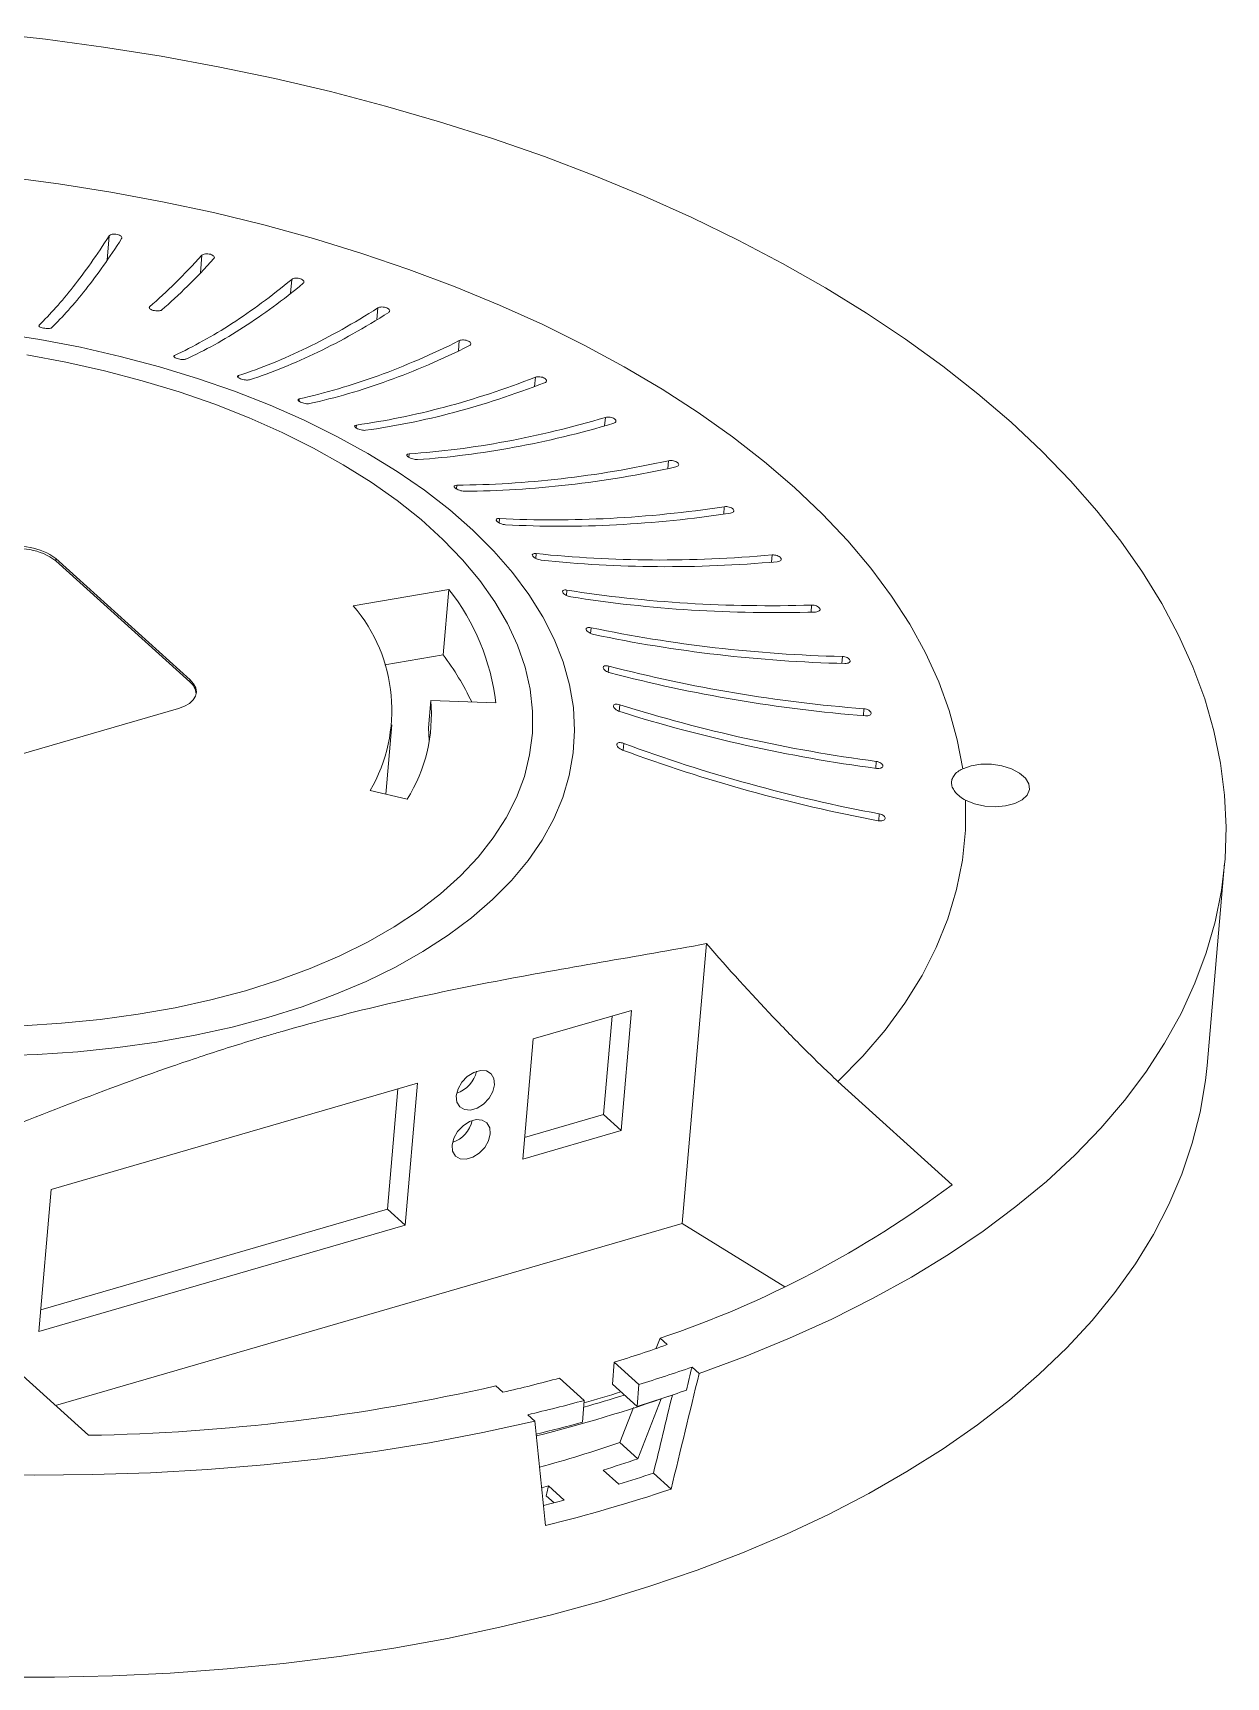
# Model space of a CAD drawing. Header units: inches. Extents: x -602 to 2189, y 557 to 1254.
# Drawn here: x 245 to 309, y 719.2 to 807.4 of the extents above; entities that cross this region are included whole.
import ezdxf

# ---------------------------------------------------------------- set-up
doc = ezdxf.new("R2010")
doc.units = ezdxf.units.IN

msp = doc.modelspace()

# ---------------------------------------------------------------- linework, layer by layer
at = {"color": 8, "linetype": 'Continuous', "lineweight": 15}
for p, q in [((248.996, 795.213), (249.109, 796.518)), ((254.004, 794.542), (254.085, 795.479)), ((258.84, 793.443), (258.905, 794.187)), ((251.271, 792.634), (251.278, 792.717)), ((263.468, 792.032), (263.522, 792.655)), ((245.342, 791.694), (245.345, 791.725)), ((267.845, 790.356), (267.893, 790.899)), ((252.6, 790.023), (252.607, 790.108)), ((256.036, 788.917), (256.045, 789.027)), ((271.932, 788.448), (271.974, 788.935)), ((259.299, 787.647), (259.31, 787.778)), ((262.357, 786.217), (262.371, 786.372)), ((275.689, 786.335), (275.728, 786.781)), ((265.182, 784.644), (265.197, 784.824)), ((279.081, 784.041), (279.117, 784.459)), ((267.745, 782.942), (267.763, 783.147)), ((282.075, 781.594), (282.11, 781.991)), ((270.023, 781.126), (270.043, 781.358)), ((271.993, 779.219), (272.015, 779.475)), ((284.644, 779.017), (284.677, 779.4)), ((273.636, 777.233), (273.661, 777.515)), ((286.762, 776.338), (286.794, 776.712)), ((274.938, 775.19), (274.964, 775.497)), ((288.409, 773.583), (288.441, 773.952)), ((275.884, 773.112), (275.913, 773.441)), ((276.467, 771.015), (276.497, 771.367)), ((289.569, 770.779), (289.601, 771.147)), ((276.68, 768.924), (276.712, 769.293)), ((290.232, 767.953), (290.264, 768.324)), ((290.392, 765.148), (290.423, 765.51))]:
    msp.add_line(p, q, dxfattribs=at)
at = {"color": 7, "linetype": 'Continuous', "lineweight": 15}
for p, q in [((246.255, 779.208), (246.245, 779.091)), ((253.442, 772.586), (246.245, 779.091)), ((253.452, 772.704), (246.255, 779.208)), ((267.334, 777.556), (262.198, 776.677)), ((267.028, 774.038), (267.334, 777.556)), ((267.028, 774.038), (263.89, 773.501)), ((253.442, 772.586), (253.452, 772.704)), ((232.89, 765.378), (252.829, 771.166)), ((266.237, 770.123), (266.364, 771.589)), ((266.364, 771.589), (269.85, 771.47)), ((263.97, 766.762), (264.276, 770.281)), ((263.103, 766.755), (265.102, 766.291)), ((263.97, 766.762), (263.95, 766.558)), ((308.009, 752.009), (308.951, 762.856)), ((279.855, 743.524), (281.159, 758.548)), ((271.855, 753.436), (277.133, 754.968)), ((276.085, 754.664), (275.626, 749.374)), ((277.133, 754.968), (276.572, 748.518)), ((271.294, 746.986), (271.855, 753.436)), ((246, 745.36), (265.646, 751.062)), ((264.598, 750.758), (264.037, 744.296)), ((265.646, 751.062), (264.984, 743.44)), ((288.203, 751.155), (294.334, 745.614)), ((275.626, 749.374), (271.395, 748.146)), ((276.572, 748.518), (275.626, 749.374)), ((276.572, 748.518), (271.294, 746.986)), ((245.338, 737.737), (246, 745.36)), ((264.037, 744.296), (245.439, 738.897)), ((264.984, 743.44), (264.037, 744.296)), ((264.984, 743.44), (245.338, 737.737)), ((279.855, 743.524), (246.235, 733.766)), ((285.349, 740.138), (279.855, 743.524)), ((248.005, 732.167), (241.873, 737.708)), ((278.459, 736.837), (278.667, 737.375)), ((279.047, 737.032), (278.667, 737.375)), ((276.103, 734.917), (276.205, 736.09)), ((277.531, 734.891), (276.205, 736.09)), ((280.757, 735.487), (280.377, 735.83)), ((273.272, 735.239), (274.599, 734.04)), ((277.429, 733.719), (276.103, 734.917)), ((277.429, 733.719), (277.531, 734.891)), ((269.855, 734.817), (270.235, 734.474)), ((274.497, 732.867), (274.599, 734.04)), ((277.464, 730.904), (278.714, 734.129)), ((271.564, 733.272), (271.944, 732.929)), ((276.501, 731.774), (277.233, 733.668)), ((277.464, 730.904), (276.501, 731.774)), ((276.453, 729.541), (275.61, 730.303)), ((279.257, 729.283), (278.308, 730.141)), ((272.56, 728.926), (272.981, 728.546)), ((272.678, 729.452), (273.521, 728.69))]:
    msp.add_line(p, q, dxfattribs=at)
at = {"color": 7, "linetype": 'Continuous', "lineweight": 15, "flags": 128}
for points in [[(280.757, 735.487), (283.222, 736.397), (285.598, 737.371), (287.882, 738.406), (290.068, 739.501), (292.152, 740.654), (294.13, 741.862), (295.999, 743.123), (297.754, 744.435), (299.393, 745.794), (300.911, 747.199), (302.307, 748.646), (303.577, 750.133), (304.719, 751.656), (305.73, 753.214), (306.61, 754.802), (307.355, 756.418), (307.965, 758.059), (308.438, 759.721), (308.773, 761.401), (308.971, 763.096), (309.029, 764.803), (308.949, 766.518), (308.731, 768.238), (308.374, 769.959), (307.88, 771.679), (307.249, 773.393), (306.483, 775.099), (305.583, 776.793), (304.551, 778.472), (303.39, 780.133), (302.1, 781.772), (300.685, 783.386), (299.148, 784.972), (297.491, 786.527), (295.718, 788.048), (293.833, 789.532), (291.838, 790.976), (289.738, 792.377), (287.536, 793.733), (285.238, 795.041), (282.848, 796.298), (280.369, 797.502), (277.808, 798.65), (275.169, 799.741), (272.457, 800.772), (269.678, 801.741), (266.837, 802.647), (263.939, 803.486), (260.99, 804.259), (257.996, 804.963), (254.963, 805.598), (251.896, 806.16), (248.802, 806.651), (245.687, 807.068), (242.556, 807.412)], [(294.898, 767.928), (294.609, 769.488), (294.179, 771.047), (293.609, 772.601), (292.902, 774.147), (292.058, 775.679), (291.079, 777.195), (289.969, 778.691), (288.73, 780.163), (287.364, 781.607), (285.876, 783.02), (284.269, 784.399), (282.546, 785.739), (280.714, 787.039), (278.774, 788.293), (276.734, 789.5), (274.597, 790.656), (272.369, 791.759), (270.055, 792.805), (267.662, 793.793), (265.194, 794.719), (262.659, 795.581), (260.062, 796.378), (257.411, 797.107), (254.711, 797.767), (251.968, 798.355), (249.191, 798.871), (246.386, 799.313), (243.559, 799.68)], [(243.186, 791.306), (245.391, 790.961), (247.568, 790.544), (249.708, 790.056), (251.803, 789.499), (253.845, 788.875), (255.826, 788.187), (257.738, 787.437), (259.575, 786.628), (261.328, 785.764), (262.992, 784.847), (264.559, 783.881), (266.024, 782.87), (267.38, 781.819), (268.624, 780.73), (269.749, 779.608), (270.752, 778.457), (271.629, 777.283), (272.376, 776.089), (272.99, 774.88), (273.469, 773.661), (273.811, 772.436), (274.016, 771.211), (274.081, 769.989), (274.007, 768.776), (273.794, 767.577), (273.443, 766.395), (272.955, 765.236), (272.333, 764.104), (271.578, 763.004), (270.693, 761.939), (269.682, 760.914), (268.549, 759.933), (267.299, 759), (265.935, 758.117), (264.463, 757.29), (262.89, 756.52), (261.221, 755.81), (259.462, 755.165), (257.62, 754.585)], [(244.451, 754.145), (246.559, 754.273), (248.633, 754.477), (250.664, 754.755), (252.643, 755.106), (254.562, 755.529), (256.414, 756.021), (258.19, 756.582), (259.885, 757.208), (261.489, 757.897), (262.998, 758.647), (264.405, 759.453), (265.703, 760.314), (266.888, 761.224), (267.955, 762.181), (268.9, 763.181), (269.718, 764.22), (270.406, 765.292), (270.962, 766.395), (271.382, 767.522), (271.666, 768.671), (271.812, 769.835), (271.82, 771.011), (271.689, 772.192), (271.42, 773.376), (271.015, 774.556), (270.474, 775.727), (269.8, 776.886), (268.996, 778.027), (268.066, 779.145), (267.012, 780.236), (265.84, 781.296), (264.553, 782.32), (263.159, 783.303), (261.661, 784.243), (260.066, 785.134), (258.382, 785.974), (256.614, 786.758), (254.77, 787.484), (252.858, 788.149), (250.885, 788.75), (248.86, 789.284), (246.79, 789.749), (244.685, 790.144)], [(253.452, 772.704), (253.64, 772.493), (253.753, 772.272), (253.787, 772.047), (253.74, 771.828), (253.615, 771.623), (253.416, 771.439), (253.15, 771.285), (252.829, 771.166)], [(266.237, 770.123), (266.271, 769.44), (266.272, 769.369)], [(294.898, 767.928), (295.348, 768.09), (295.875, 768.174), (296.44, 768.174), (297.001, 768.09), (297.517, 767.929), (297.95, 767.702), (298.268, 767.426), (298.448, 767.122), (298.477, 766.811), (298.351, 766.517), (298.082, 766.261), (297.687, 766.063), (297.197, 765.936), (296.648, 765.89), (296.08, 765.929), (295.534, 766.049), (295.052, 766.242)], [(288.203, 751.155), (289.542, 752.512), (290.742, 753.913), (291.801, 755.354), (292.715, 756.832), (293.481, 758.343), (294.099, 759.882), (294.566, 761.446), (294.881, 763.03), (295.043, 764.63), (295.052, 766.242)], [(257.62, 754.585), (255.703, 754.074), (253.718, 753.633), (251.673, 753.264), (249.575, 752.968), (247.432, 752.747), (245.254, 752.601), (243.047, 752.531)], [(308.009, 752.009), (307.923, 751.197), (307.639, 749.506), (307.216, 747.833), (306.656, 746.18), (305.959, 744.55), (305.128, 742.948), (304.162, 741.375), (303.065, 739.835), (301.838, 738.33), (300.484, 736.865), (299.005, 735.442), (297.405, 734.062), (295.687, 732.731), (293.853, 731.449), (291.908, 730.219), (289.855, 729.044), (287.698, 727.926), (285.442, 726.868), (283.091, 725.87), (280.649, 724.936), (278.121, 724.067), (275.513, 723.265), (272.83, 722.531), (270.075, 721.867), (267.256, 721.274), (264.378, 720.754), (261.445, 720.306), (258.465, 719.933), (255.442, 719.635), (252.383, 719.412), (249.293, 719.265), (246.179, 719.194), (243.047, 719.2)], [(269.783, 750.977), (269.752, 751.31), (269.6, 751.567), (269.347, 751.717), (269.023, 751.742), (268.666, 751.638), (268.321, 751.419), (268.028, 751.111), (267.823, 750.75), (267.73, 750.381), (267.762, 750.048), (267.913, 749.791), (268.166, 749.642), (268.491, 749.617), (268.847, 749.72), (269.193, 749.94), (269.486, 750.248), (269.691, 750.608), (269.783, 750.977)], [(269.554, 748.339), (269.523, 748.672), (269.371, 748.928), (269.118, 749.078), (268.794, 749.103), (268.437, 748.999), (268.092, 748.78), (267.799, 748.472), (267.594, 748.112), (267.501, 747.743), (267.533, 747.41), (267.684, 747.153), (267.937, 747.003), (268.262, 746.978), (268.618, 747.082), (268.964, 747.301), (269.257, 747.609), (269.462, 747.97), (269.554, 748.339)], [(241.971, 730.091), (245.104, 730.036), (248.223, 730.058), (251.321, 730.155), (254.393, 730.328), (257.433, 730.577), (260.435, 730.9), (263.393, 731.298), (266.301, 731.769), (269.153, 732.313), (271.944, 732.929)], [(272.308, 729.353), (272.436, 729.387), (272.678, 729.452)], [(272.678, 729.452), (272.589, 729.055), (272.56, 728.926)]]:
    msp.add_lwpolyline(points, dxfattribs=at)
at = {"color": 7, "linetype": 'Continuous', "lineweight": 15}
for centre, radius, start, end in [((244.284, 776.537), 3.32, 53.59133, 106.18507), ((244.274, 776.419), 3.32, 53.59133, 106.18507), ((257.883, 770.085), 12.047, 6.60102, 38.3275), ((255.693, 771.081), 8.581, 329.72596, 40.69984), ((255.755, 765.492), 14.147, 25.19584, 37.16541), ((252.894, 771.891), 0.885, 4.00253, 51.74903), ((257.719, 770.85), 8.677, 328.30726, 4.88821), ((267.222, 752.067), 1.637, 288.87407, 346.90965), ((266.992, 749.428), 1.637, 288.87407, 346.90965), ((260.811, 790.345), 55.899, 288.62861, 306.84902), ((253.102, 810.588), 77.998, 287.22946, 289.42913), ((253.586, 812.275), 81.004, 287.19335, 289.313), ((249.944, 821.45), 89.312, 283.13157, 285.1413), ((246.09, 839.34), 107.19, 271.02355, 282.80942), ((250.429, 823.139), 92.319, 283.23474, 285.17744), ((251.854, 812.397), 82.757, 284.10762, 289.33669), ((251.765, 813.994), 83.492, 285.8488, 287.41478), ((251.735, 813.625), 82.929, 285.99571, 287.42179), ((253.422, 811.295), 81.206, 287.19506, 289.16213), ((250.427, 821.582), 91.921, 283.58302, 285.17975), ((251.106, 806.82), 79.226, 285.43914, 288.69574), ((252.252, 805.579), 78.817, 287.23967, 288.65619), ((252.56, 806.651), 80.727, 287.21596, 288.59952), ((250.142, 814.914), 89.337, 284.43033, 285.17079), ((251.51, 812.281), 87.513, 283.88603, 288.48502)]:
    msp.add_arc(centre, radius, start, end, dxfattribs=at)
for major_axis, ratio, start_param, end_param in [((85.613, 354.586), 0.124483, 4.715764, 4.719265), ((86.46, 358.097), 0.124483, 4.70121, 4.718533), ((84.341, 349.32), 0.124483, 4.702628, 4.714621), ((-34.756, 323.696), 0.107315, 4.649185, 4.666509)]:
    msp.add_ellipse((235.649, 744.049), major_axis=major_axis, ratio=ratio, start_param=start_param, end_param=end_param, dxfattribs=at)
for points, knots in [([(249.779, 796.373), (249.805, 796.413), (249.793, 796.459), (249.706, 796.542), (249.629, 796.577), (249.454, 796.616), (249.356, 796.618), (249.195, 796.589), (249.135, 796.558), (249.109, 796.518)], [0, 0, 0, 0, 0.25, 0.25, 0.5, 0.5, 0.75, 0.75, 1, 1, 1, 1]), ([(249.109, 796.518), (248.452, 795.499), (247.81, 794.591), (246.555, 792.993), (245.942, 792.304), (245.345, 791.725)], [0, 0, 0, 0, 0.5, 0.5, 1, 1, 1, 1]), ([(246.016, 791.592), (246.613, 792.167), (247.225, 792.855), (248.48, 794.448), (249.122, 795.355), (249.779, 796.373)], [0, 0, 0, 0, 0.5, 0.5, 1, 1, 1, 1]), ([(254.732, 795.3), (254.766, 795.337), (254.765, 795.383), (254.693, 795.469), (254.623, 795.508), (254.454, 795.555), (254.356, 795.563), (254.187, 795.543), (254.119, 795.516), (254.085, 795.479)], [0, 0, 0, 0, 0.25, 0.25, 0.5, 0.5, 0.75, 0.75, 1, 1, 1, 1]), ([(258.905, 794.187), (257.817, 793.289), (256.748, 792.501), (254.649, 791.141), (253.619, 790.57), (252.607, 790.108)], [0, 0, 0, 0, 0.5, 0.5, 1, 1, 1, 1]), ([(253.226, 789.909), (254.237, 790.368), (255.268, 790.937), (257.367, 792.293), (258.435, 793.079), (259.523, 793.976)], [0, 0, 0, 0, 0.5, 0.5, 1, 1, 1, 1]), ([(259.523, 793.976), (259.565, 794.011), (259.573, 794.056), (259.519, 794.144), (259.455, 794.186), (259.294, 794.242), (259.196, 794.255), (259.021, 794.245), (258.947, 794.222), (258.905, 794.187)], [0, 0, 0, 0, 0.25, 0.25, 0.5, 0.5, 0.75, 0.75, 1, 1, 1, 1]), ([(251.278, 792.717), (251.246, 792.689), (251.247, 792.652), (251.319, 792.581), (251.389, 792.546), (251.561, 792.5), (251.66, 792.489), (251.826, 792.497), (251.893, 792.515), (251.926, 792.544)], [0, 0, 0, 0, 0.25, 0.25, 0.5, 0.5, 0.75, 0.75, 1, 1, 1, 1]), ([(263.522, 792.655), (262.234, 791.834), (260.967, 791.122), (258.475, 789.913), (257.249, 789.416), (256.045, 789.027)], [0, 0, 0, 0, 0.5, 0.5, 1, 1, 1, 1]), ([(256.63, 788.798), (257.834, 789.184), (259.059, 789.678), (261.551, 790.884), (262.817, 791.594), (264.106, 792.414)], [0, 0, 0, 0, 0.5, 0.5, 1, 1, 1, 1]), ([(264.106, 792.414), (264.156, 792.446), (264.173, 792.49), (264.136, 792.58), (264.08, 792.625), (263.928, 792.688), (263.832, 792.706), (263.652, 792.706), (263.572, 792.687), (263.522, 792.655)], [0, 0, 0, 0, 0.25, 0.25, 0.5, 0.5, 0.75, 0.75, 1, 1, 1, 1]), ([(245.345, 791.725), (245.321, 791.702), (245.332, 791.673), (245.42, 791.616), (245.498, 791.589), (245.676, 791.554), (245.776, 791.545), (245.935, 791.553), (245.992, 791.569), (246.016, 791.592)], [0, 0, 0, 0, 0.25, 0.25, 0.5, 0.5, 0.75, 0.75, 1, 1, 1, 1]), ([(267.893, 790.899), (266.417, 790.164), (264.964, 789.537), (262.103, 788.497), (260.695, 788.083), (259.31, 787.778)], [0, 0, 0, 0, 0.5, 0.5, 1, 1, 1, 1]), ([(259.854, 787.521), (261.239, 787.824), (262.646, 788.235), (265.507, 789.271), (266.96, 789.896), (268.436, 790.63)], [0, 0, 0, 0, 0.5, 0.5, 1, 1, 1, 1]), ([(267.893, 790.899), (267.95, 790.928), (268.035, 790.941), (268.216, 790.932), (268.31, 790.909), (268.452, 790.839), (268.5, 790.792), (268.52, 790.701), (268.492, 790.659), (268.436, 790.63)], [0, 0, 0, 0, 0.25, 0.25, 0.5, 0.5, 0.75, 0.75, 1, 1, 1, 1]), ([(252.607, 790.108), (252.567, 790.09), (252.559, 790.062), (252.614, 790), (252.678, 789.966), (252.843, 789.913), (252.942, 789.894), (253.116, 789.883), (253.186, 789.891), (253.226, 789.909)], [0, 0, 0, 0, 0.25, 0.25, 0.5, 0.5, 0.75, 0.75, 1, 1, 1, 1]), ([(256.045, 789.027), (255.997, 789.012), (255.981, 788.985), (256.018, 788.922), (256.074, 788.886), (256.229, 788.825), (256.328, 788.801), (256.506, 788.78), (256.582, 788.783), (256.63, 788.798)], [0, 0, 0, 0, 0.25, 0.25, 0.5, 0.5, 0.75, 0.75, 1, 1, 1, 1]), ([(271.974, 788.935), (270.325, 788.294), (268.7, 787.761), (265.499, 786.907), (263.923, 786.586), (262.371, 786.372)], [0, 0, 0, 0, 0.5, 0.5, 1, 1, 1, 1]), ([(272.472, 788.641), (272.536, 788.666), (272.572, 788.706), (272.57, 788.795), (272.531, 788.844), (272.401, 788.921), (272.311, 788.949), (272.127, 788.968), (272.038, 788.96), (271.974, 788.935)], [0, 0, 0, 0, 0.25, 0.25, 0.5, 0.5, 0.75, 0.75, 1, 1, 1, 1]), ([(262.869, 786.091), (264.421, 786.302), (265.997, 786.621), (269.197, 787.471), (270.822, 788.002), (272.472, 788.641)], [0, 0, 0, 0, 0.5, 0.5, 1, 1, 1, 1]), ([(259.854, 787.521), (259.8, 787.509), (259.718, 787.511), (259.539, 787.541), (259.442, 787.571), (259.297, 787.639), (259.25, 787.677), (259.23, 787.741), (259.256, 787.766), (259.31, 787.778)], [0, 0, 0, 0, 0.25, 0.25, 0.5, 0.5, 0.75, 0.75, 1, 1, 1, 1]), ([(262.371, 786.372), (262.309, 786.364), (262.275, 786.341), (262.277, 786.279), (262.315, 786.238), (262.448, 786.163), (262.54, 786.129), (262.722, 786.089), (262.808, 786.082), (262.869, 786.091)], [0, 0, 0, 0, 0.25, 0.25, 0.5, 0.5, 0.75, 0.75, 1, 1, 1, 1]), ([(275.728, 786.781), (273.921, 786.243), (272.14, 785.812), (268.63, 785.16), (266.901, 784.939), (265.197, 784.824)], [0, 0, 0, 0, 0.5, 0.5, 1, 1, 1, 1]), ([(265.646, 784.52), (267.348, 784.632), (269.077, 784.851), (272.587, 785.5), (274.368, 785.929), (276.175, 786.465)], [0, 0, 0, 0, 0.5, 0.5, 1, 1, 1, 1]), ([(276.175, 786.465), (276.245, 786.486), (276.29, 786.524), (276.305, 786.611), (276.276, 786.662), (276.159, 786.744), (276.073, 786.777), (275.89, 786.806), (275.798, 786.802), (275.728, 786.781)], [0, 0, 0, 0, 0.25, 0.25, 0.5, 0.5, 0.75, 0.75, 1, 1, 1, 1]), ([(265.197, 784.824), (265.13, 784.819), (265.087, 784.799), (265.071, 784.738), (265.101, 784.697), (265.219, 784.616), (265.308, 784.577), (265.489, 784.527), (265.578, 784.515), (265.646, 784.52)], [0, 0, 0, 0, 0.25, 0.25, 0.5, 0.5, 0.75, 0.75, 1, 1, 1, 1]), ([(279.117, 784.459), (277.17, 784.031), (275.251, 783.709), (271.466, 783.271), (269.601, 783.157), (267.763, 783.147)], [0, 0, 0, 0, 0.5, 0.5, 1, 1, 1, 1]), ([(279.51, 784.124), (279.585, 784.141), (279.638, 784.175), (279.672, 784.26), (279.652, 784.311), (279.549, 784.399), (279.467, 784.436), (279.288, 784.474), (279.193, 784.476), (279.117, 784.459)], [0, 0, 0, 0, 0.25, 0.25, 0.5, 0.5, 0.75, 0.75, 1, 1, 1, 1]), ([(268.157, 782.824), (269.994, 782.831), (271.859, 782.944), (275.643, 783.377), (277.563, 783.698), (279.51, 784.124)], [0, 0, 0, 0, 0.5, 0.5, 1, 1, 1, 1]), ([(267.763, 783.147), (267.691, 783.146), (267.639, 783.13), (267.606, 783.072), (267.626, 783.029), (267.73, 782.943), (267.814, 782.9), (267.992, 782.84), (268.084, 782.824), (268.157, 782.824)], [0, 0, 0, 0, 0.25, 0.25, 0.5, 0.5, 0.75, 0.75, 1, 1, 1, 1]), ([(282.11, 781.991), (280.042, 781.678), (278.003, 781.47), (273.98, 781.26), (271.997, 781.257), (270.043, 781.358)], [0, 0, 0, 0, 0.5, 0.5, 1, 1, 1, 1]), ([(270.378, 781.02), (272.332, 780.916), (274.315, 780.916), (278.337, 781.123), (280.376, 781.329), (282.444, 781.64)], [0, 0, 0, 0, 0.5, 0.5, 1, 1, 1, 1]), ([(282.444, 781.64), (282.524, 781.652), (282.585, 781.683), (282.636, 781.765), (282.625, 781.816), (282.538, 781.908), (282.462, 781.949), (282.286, 781.996), (282.19, 782.003), (282.11, 781.991)], [0, 0, 0, 0, 0.25, 0.25, 0.5, 0.5, 0.75, 0.75, 1, 1, 1, 1]), ([(270.043, 781.358), (269.966, 781.362), (269.907, 781.349), (269.857, 781.294), (269.867, 781.252), (269.955, 781.162), (270.033, 781.115), (270.208, 781.045), (270.301, 781.024), (270.378, 781.02)], [0, 0, 0, 0, 0.25, 0.25, 0.5, 0.5, 0.75, 0.75, 1, 1, 1, 1]), ([(272.015, 779.475), (271.934, 779.484), (271.869, 779.474), (271.801, 779.424), (271.802, 779.382), (271.874, 779.288), (271.945, 779.238), (272.114, 779.159), (272.208, 779.133), (272.289, 779.124)], [0, 0, 0, 0, 0.25, 0.25, 0.5, 0.5, 0.75, 0.75, 1, 1, 1, 1]), ([(284.677, 779.4), (282.508, 779.208), (280.369, 779.119), (276.148, 779.144), (274.067, 779.258), (272.015, 779.475)], [0, 0, 0, 0, 0.5, 0.5, 1, 1, 1, 1]), ([(272.289, 779.124), (274.34, 778.904), (276.421, 778.788), (280.641, 778.759), (282.78, 778.846), (284.95, 779.037)], [0, 0, 0, 0, 0.5, 0.5, 1, 1, 1, 1]), ([(284.95, 779.037), (285.034, 779.045), (285.101, 779.072), (285.169, 779.149), (285.168, 779.2), (285.097, 779.295), (285.028, 779.339), (284.858, 779.396), (284.761, 779.408), (284.677, 779.4)], [0, 0, 0, 0, 0.25, 0.25, 0.5, 0.5, 0.75, 0.75, 1, 1, 1, 1]), ([(273.661, 777.515), (273.577, 777.528), (273.505, 777.523), (273.422, 777.478), (273.412, 777.437), (273.467, 777.341), (273.531, 777.287), (273.693, 777.2), (273.786, 777.169), (273.87, 777.155)], [0, 0, 0, 0, 0.25, 0.25, 0.5, 0.5, 0.75, 0.75, 1, 1, 1, 1]), ([(286.794, 776.712), (284.545, 776.643), (282.326, 776.677), (277.949, 776.945), (275.79, 777.179), (273.661, 777.515)], [0, 0, 0, 0, 0.5, 0.5, 1, 1, 1, 1]), ([(273.87, 777.155), (275.998, 776.817), (278.157, 776.58), (282.534, 776.308), (284.753, 776.273), (287.003, 776.34)], [0, 0, 0, 0, 0.5, 0.5, 1, 1, 1, 1]), ([(287.003, 776.34), (287.09, 776.343), (287.164, 776.366), (287.248, 776.438), (287.257, 776.488), (287.202, 776.585), (287.14, 776.633), (286.978, 776.698), (286.882, 776.715), (286.794, 776.712)], [0, 0, 0, 0, 0.25, 0.25, 0.5, 0.5, 0.75, 0.75, 1, 1, 1, 1]), ([(274.964, 775.497), (274.878, 775.516), (274.801, 775.515), (274.702, 775.475), (274.683, 775.436), (274.72, 775.339), (274.776, 775.282), (274.929, 775.187), (275.021, 775.15), (275.107, 775.132)], [0, 0, 0, 0, 0.25, 0.25, 0.5, 0.5, 0.75, 0.75, 1, 1, 1, 1]), ([(288.441, 773.952), (286.133, 774.01), (283.857, 774.168), (279.365, 774.683), (277.149, 775.04), (274.964, 775.497)], [0, 0, 0, 0, 0.5, 0.5, 1, 1, 1, 1]), ([(275.107, 775.132), (277.292, 774.672), (279.507, 774.313), (283.999, 773.794), (286.275, 773.634), (288.583, 773.575)], [0, 0, 0, 0, 0.5, 0.5, 1, 1, 1, 1]), ([(288.583, 773.575), (288.672, 773.573), (288.752, 773.591), (288.852, 773.658), (288.87, 773.706), (288.833, 773.805), (288.778, 773.855), (288.625, 773.928), (288.53, 773.95), (288.441, 773.952)], [0, 0, 0, 0, 0.25, 0.25, 0.5, 0.5, 0.75, 0.75, 1, 1, 1, 1]), ([(275.913, 773.441), (275.825, 773.464), (275.743, 773.468), (275.63, 773.435), (275.601, 773.398), (275.62, 773.3), (275.668, 773.241), (275.81, 773.139), (275.9, 773.098), (275.988, 773.075)], [0, 0, 0, 0, 0.25, 0.25, 0.5, 0.5, 0.75, 0.75, 1, 1, 1, 1]), ([(289.601, 771.147), (287.258, 771.332), (284.945, 771.616), (280.383, 772.381), (278.132, 772.862), (275.913, 773.441)], [0, 0, 0, 0, 0.5, 0.5, 1, 1, 1, 1]), ([(275.988, 773.075), (278.207, 772.492), (280.457, 772.01), (285.02, 771.241), (287.332, 770.955), (289.676, 770.768)], [0, 0, 0, 0, 0.5, 0.5, 1, 1, 1, 1]), ([(276.497, 771.367), (276.409, 771.394), (276.323, 771.403), (276.197, 771.378), (276.159, 771.342), (276.16, 771.246), (276.199, 771.185), (276.329, 771.076), (276.416, 771.03), (276.504, 771.002)], [0, 0, 0, 0, 0.25, 0.25, 0.5, 0.5, 0.75, 0.75, 1, 1, 1, 1]), ([(290.264, 768.324), (287.907, 768.636), (285.582, 769.046), (280.993, 770.061), (278.729, 770.665), (276.497, 771.367)], [0, 0, 0, 0, 0.5, 0.5, 1, 1, 1, 1]), ([(289.676, 770.768), (289.767, 770.761), (289.852, 770.775), (289.965, 770.835), (289.993, 770.882), (289.974, 770.981), (289.927, 771.033), (289.785, 771.113), (289.692, 771.14), (289.601, 771.147)], [0, 0, 0, 0, 0.25, 0.25, 0.5, 0.5, 0.75, 0.75, 1, 1, 1, 1]), ([(276.504, 771.002), (278.736, 770.297), (280.999, 769.691), (285.588, 768.673), (287.913, 768.261), (290.27, 767.947)], [0, 0, 0, 0, 0.5, 0.5, 1, 1, 1, 1]), ([(276.712, 769.293), (276.624, 769.326), (276.535, 769.34), (276.397, 769.322), (276.35, 769.29), (276.333, 769.194), (276.363, 769.132), (276.479, 769.017), (276.563, 768.967), (276.651, 768.934)], [0, 0, 0, 0, 0.25, 0.25, 0.5, 0.5, 0.75, 0.75, 1, 1, 1, 1]), ([(290.423, 765.51), (288.076, 765.947), (285.76, 766.483), (281.189, 767.744), (278.935, 768.47), (276.712, 769.293)], [0, 0, 0, 0, 0.5, 0.5, 1, 1, 1, 1]), ([(276.651, 768.934), (278.873, 768.109), (281.127, 767.38), (285.697, 766.115), (288.013, 765.578), (290.361, 765.139)], [0, 0, 0, 0, 0.5, 0.5, 1, 1, 1, 1]), ([(290.27, 767.947), (290.362, 767.935), (290.451, 767.944), (290.578, 767.997), (290.615, 768.041), (290.613, 768.14), (290.576, 768.193), (290.445, 768.28), (290.356, 768.312), (290.264, 768.324)], [0, 0, 0, 0, 0.25, 0.25, 0.5, 0.5, 0.75, 0.75, 1, 1, 1, 1]), ([(295.052, 766.242), (294.94, 766.302), (294.839, 766.366), (294.661, 766.504), (294.582, 766.578), (294.453, 766.729), (294.403, 766.807), (294.329, 766.965), (294.307, 767.046), (294.292, 767.203), (294.3, 767.281), (294.345, 767.433), (294.382, 767.505), (294.484, 767.642), (294.551, 767.708), (294.706, 767.826), (294.796, 767.88), (294.898, 767.928)], [0, 0, 0, 0, 0.125, 0.125, 0.25, 0.25, 0.375, 0.375, 0.5, 0.5, 0.625, 0.625, 0.75, 0.75, 0.875, 0.875, 1, 1, 1, 1]), ([(290.361, 765.139), (290.452, 765.122), (290.544, 765.125), (290.683, 765.17), (290.729, 765.212), (290.746, 765.309), (290.717, 765.364), (290.6, 765.457), (290.514, 765.493), (290.423, 765.51)], [0, 0, 0, 0, 0.25, 0.25, 0.5, 0.5, 0.75, 0.75, 1, 1, 1, 1]), ([(234.83, 745.101), (236.794, 745.879), (238.758, 746.675), (242.686, 748.26), (244.65, 749.049), (248.578, 750.566), (250.541, 751.295), (253.484, 752.311), (254.465, 752.637), (255.937, 753.104), (256.427, 753.257), (257.162, 753.479), (257.53, 753.589), (257.898, 753.697), (258.143, 753.769), (258.263, 753.804), (260.309, 754.393), (262.224, 754.886), (266.036, 755.77), (267.934, 756.161), (271.72, 756.885), (273.608, 757.218), (277.383, 757.877), (279.269, 758.203), (281.159, 758.548)], [0, 0, 0, 0, 0.125, 0.125, 0.25, 0.25, 0.375, 0.375, 0.4375, 0.4375, 0.46875, 0.46875, 0.484375, 0.492188, 0.492188, 0.5, 0.5, 0.625, 0.625, 0.75, 0.75, 0.875, 0.875, 1, 1, 1, 1]), ([(281.159, 758.548), (282.334, 757.192), (283.518, 755.881), (285.013, 754.31), (285.463, 753.844), (285.99, 753.31), (286.254, 753.045), (286.386, 752.913), (286.452, 752.847), (286.48, 752.819), (286.499, 752.8), (286.509, 752.79), (287.079, 752.224), (287.641, 751.682), (288.203, 751.155)], [0, 0, 0, 0, 0.5, 0.5, 0.625, 0.6875, 0.71875, 0.734375, 0.742187, 0.746094, 0.746094, 0.75, 0.75, 1, 1, 1, 1])]:
    msp.add_open_spline(points, degree=3, knots=knots, dxfattribs=at)
for points in [[(254.085, 795.479), (253.129, 794.427), (252.194, 793.508), (251.278, 792.717)], [(251.926, 792.544), (252.841, 793.332), (253.776, 794.25), (254.732, 795.3)]]:
    msp.add_open_spline(points, degree=3, dxfattribs=at)

doc.saveas('drawing.dxf')
